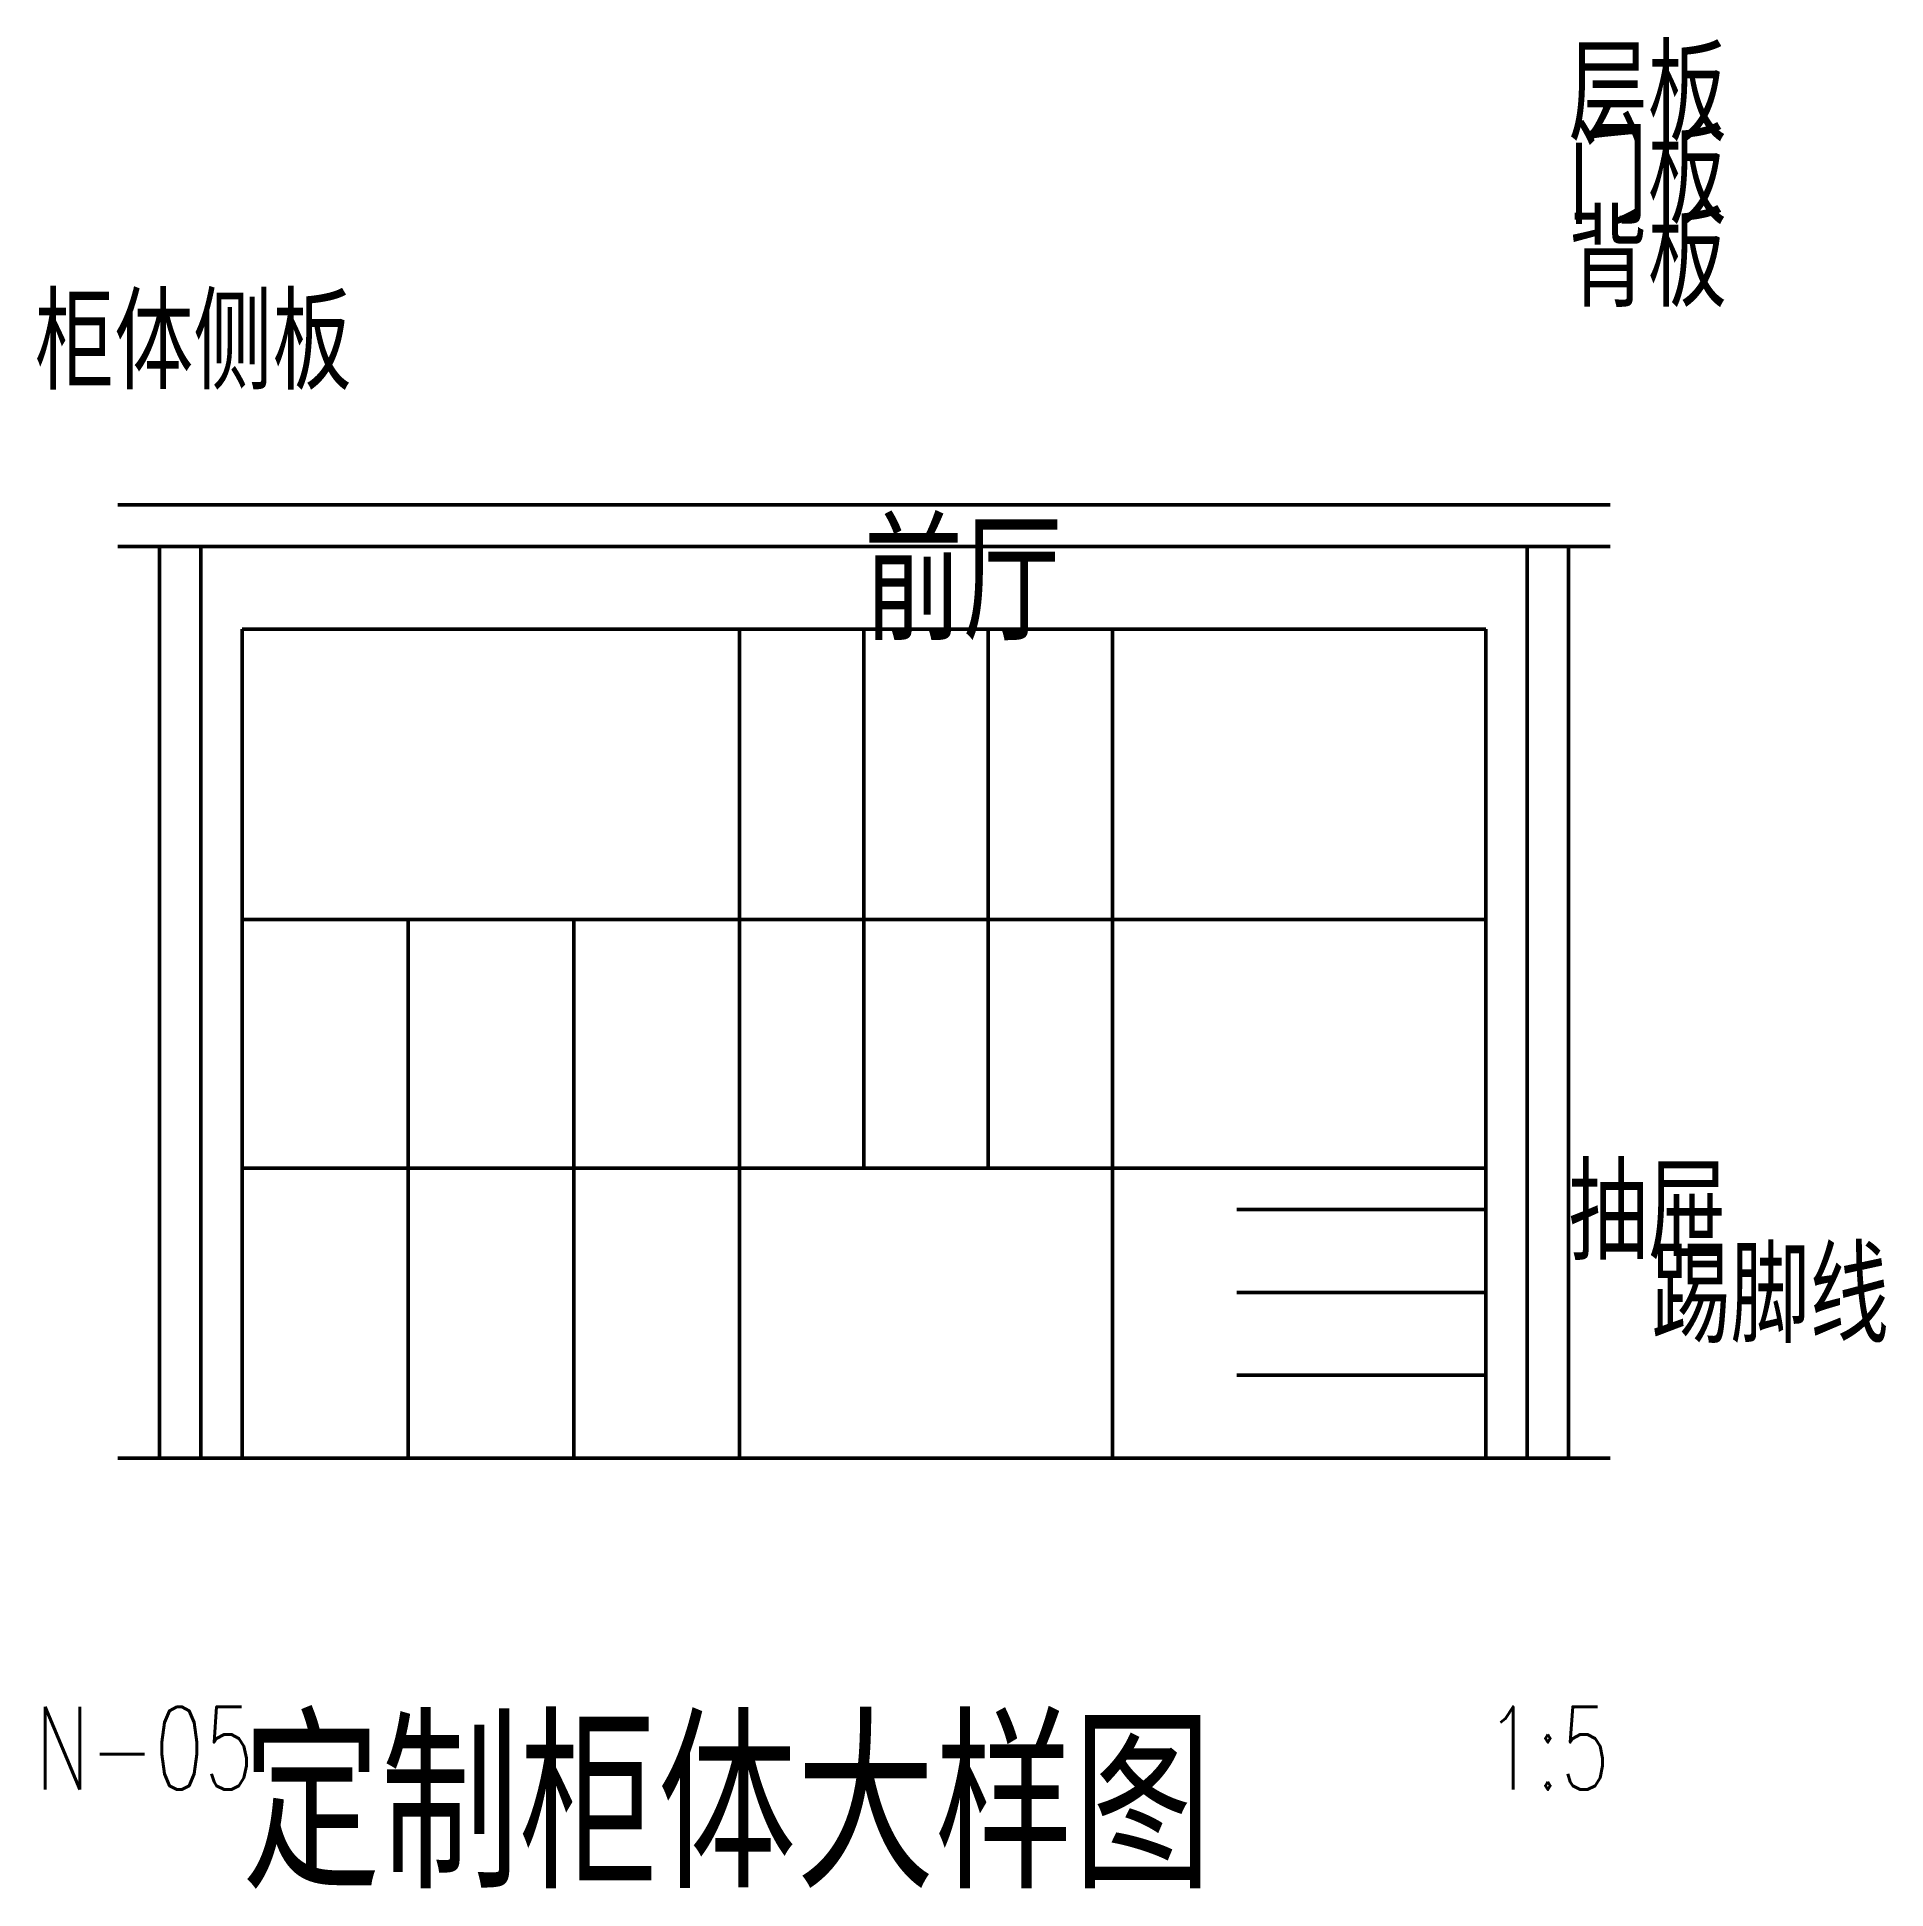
# Model space of a CAD drawing. Header units: millimetres. Extents: x -195 to 4266, y -840 to 3629.
import ezdxf

# ---------------------------------------------------------------- set-up
doc = ezdxf.new("R2010")
doc.units = ezdxf.units.MM
doc.layers.add('TEXT', color=2, linetype='Continuous', lineweight=9)
doc.layers.add('WALL', color=7, linetype='Continuous', lineweight=50)
doc.styles.add('HEI', font='simhei.ttf')
doc.styles.add('XZC', font='simplex.shx')

msp = doc.modelspace()

# ---------------------------------------------------------------- linework, layer by layer
at = {"layer": 'WALL'}
for p, q in [((0, 2500), (3600, 2500)), ((0, 2400), (3600, 2400)), ((100, 200), (100, 2400)), ((200, 200), (200, 2400)), ((3400, 200), (3400, 2400)), ((3500, 200), (3500, 2400)), ((300, 200), (300, 2200)), ((300, 2200), (3300, 2200)), ((1500, 200), (1500, 2200)), ((1800, 900), (1800, 2200)), ((2100, 900), (2100, 2200)), ((2400, 200), (2400, 2200)), ((3300, 200), (3300, 2200)), ((300, 1500), (3300, 1500)), ((700, 200), (700, 1500)), ((1100, 200), (1100, 1500)), ((300, 900), (3300, 900)), ((2700, 800), (3300, 800)), ((2700, 600), (3300, 600)), ((2700, 400), (3300, 400)), ((0, 200), (3600, 200)), ((300, 200), (3300, 200))]:
    msp.add_line(p, q, dxfattribs=at)

# ---------------------------------------------------------------- texts
at = {"layer": 'TEXT', "width": 0.7}
for s, height, style, p in [('层板', 200, 'HEI', (3500, 3400)), ('门板', 200, 'HEI', (3500, 3200)), ('背板', 200, 'HEI', (3500, 3000)), ('柜体侧板', 200, 'HEI', (-200, 2800)), ('前厅', 250, 'HEI', (1800, 2200)), ('抽屉', 200, 'HEI', (3500, 700)), ('踢脚线', 200, 'HEI', (3700, 500)), ('N-05', 200, 'XZC', (-200, -600)), ('定制柜体大样图', 350, 'HEI', (300, -800)), ('1:5', 200, 'XZC', (3300, -600))]:
    msp.add_text(s, height=height, dxfattribs=dict(at, style=style)).set_placement(p)

doc.saveas('drawing.dxf')
